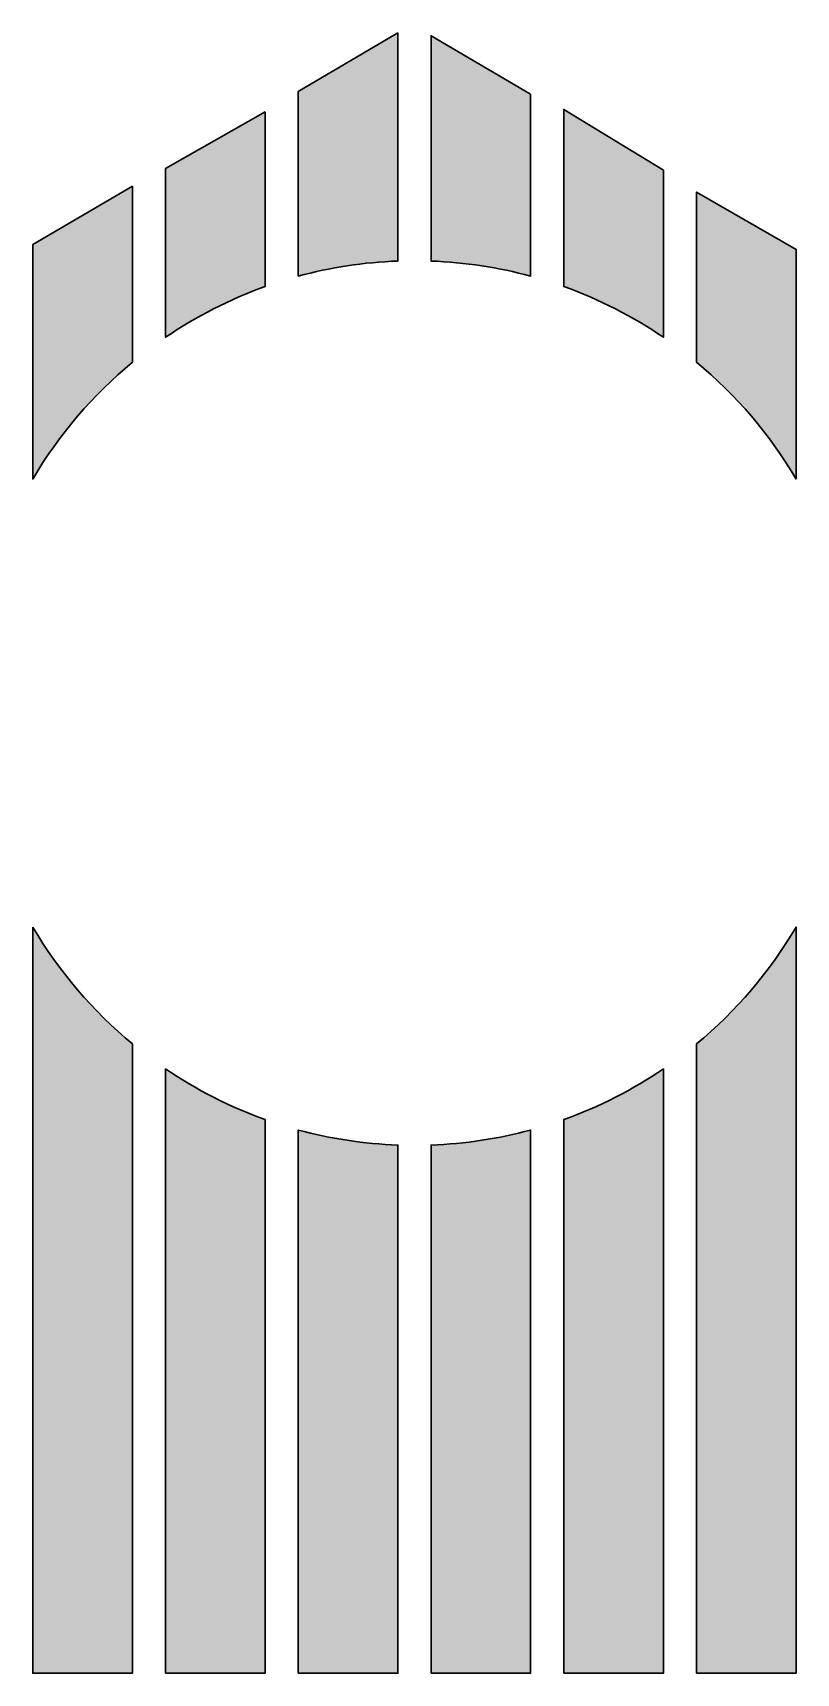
# Model space of a CAD drawing. Header units: inches. Extents: x -1874 to 1467, y -1467 to 242.
# Drawn here: x -557.2 to -419.2, y -1027.6 to -730.9 of the extents above; entities that cross this region are included whole.
import ezdxf

# ---------------------------------------------------------------- set-up
doc = ezdxf.new("R2010")
doc.units = ezdxf.units.IN
doc.header["$MEASUREMENT"] = 0
doc.layers.add('Layer 1', color=7, linetype='Continuous')

# ---------------------------------------------------------------- blocks, each defined once
blk = doc.blocks.new('block 19')
at = {"layer": 'Layer 1', "true_color": 0xc4c9ba}
h = blk.add_hatch(color=9, dxfattribs=at)
h.dxf.hatch_style = 2
edge = h.paths.add_edge_path()
edge.add_spline(control_points=[(-491.19, -730.91), (-491.19, -730.91), (-509.19, -741.52), (-509.19, -741.52), (-509.19, -741.52), (-509.19, -774.91), (-509.19, -774.91), (-503.42, -773.34), (-497.39, -772.41), (-491.19, -772.18), (-491.19, -772.18), (-491.19, -730.91), (-491.19, -730.91)], knot_values=[0, 0, 0, 0, 1, 1, 1, 2, 2, 2, 3, 3, 3, 4, 4, 4, 4], degree=3, periodic=0)
h = blk.add_hatch(color=9, dxfattribs=at)
h.dxf.hatch_style = 2
edge = h.paths.add_edge_path()
edge.add_spline(control_points=[(-467.19, -742.03), (-467.19, -742.03), (-485.19, -731.43), (-485.19, -731.43), (-485.19, -731.43), (-485.19, -772.18), (-485.19, -772.18), (-478.98, -772.41), (-472.95, -773.35), (-467.19, -774.91), (-467.19, -774.91), (-467.19, -742.03), (-467.19, -742.03)], knot_values=[0, 0, 0, 0, 1, 1, 1, 2, 2, 2, 3, 3, 3, 4, 4, 4, 4], degree=3, periodic=0)
h = blk.add_hatch(color=9, dxfattribs=at)
h.dxf.hatch_style = 2
edge = h.paths.add_edge_path()
edge.add_spline(control_points=[(-515.19, -745.2), (-515.19, -745.2), (-533.19, -755.42), (-533.19, -755.42), (-533.19, -755.42), (-533.19, -785.97), (-533.19, -785.97), (-527.64, -782.19), (-521.6, -779.1), (-515.19, -776.8), (-515.19, -776.8), (-515.19, -745.2), (-515.19, -745.2)], knot_values=[0, 0, 0, 0, 1, 1, 1, 2, 2, 2, 3, 3, 3, 4, 4, 4, 4], degree=3, periodic=0)
h = blk.add_hatch(color=9, dxfattribs=at)
h.dxf.hatch_style = 2
edge = h.paths.add_edge_path()
edge.add_spline(control_points=[(-443.19, -755.74), (-443.19, -755.74), (-461.19, -744.77), (-461.19, -744.77), (-461.19, -744.77), (-461.19, -776.8), (-461.19, -776.8), (-454.77, -779.1), (-448.73, -782.19), (-443.19, -785.97), (-443.19, -785.97), (-443.19, -755.74), (-443.19, -755.74)], knot_values=[0, 0, 0, 0, 1, 1, 1, 2, 2, 2, 3, 3, 3, 4, 4, 4, 4], degree=3, periodic=0)
h = blk.add_hatch(color=9, dxfattribs=at)
h.dxf.hatch_style = 2
edge = h.paths.add_edge_path()
edge.add_spline(control_points=[(-539.19, -758.65), (-539.19, -758.65), (-557.19, -769.22), (-557.19, -769.22), (-557.19, -769.22), (-557.19, -811.62), (-557.19, -811.62), (-552.45, -803.57), (-546.34, -796.41), (-539.19, -790.48), (-539.19, -790.48), (-539.19, -758.65), (-539.19, -758.65)], knot_values=[0, 0, 0, 0, 1, 1, 1, 2, 2, 2, 3, 3, 3, 4, 4, 4, 4], degree=3, periodic=0)
h = blk.add_hatch(color=9, dxfattribs=at)
h.dxf.hatch_style = 2
edge = h.paths.add_edge_path()
edge.add_spline(control_points=[(-419.19, -811.62), (-419.19, -811.62), (-419.19, -770.07), (-419.19, -770.07), (-419.19, -770.07), (-437.19, -759.7), (-437.19, -759.7), (-437.19, -759.7), (-437.19, -790.48), (-437.19, -790.48), (-430.03, -796.41), (-423.92, -803.57), (-419.19, -811.62)], knot_values=[0, 0, 0, 0, 1, 1, 1, 2, 2, 2, 3, 3, 3, 4, 4, 4, 4], degree=3, periodic=0)
h = blk.add_hatch(color=9, dxfattribs=at)
h.dxf.hatch_style = 2
edge = h.paths.add_edge_path()
edge.add_spline(control_points=[(-557.19, -892.62), (-557.19, -892.62), (-557.19, -1027.56), (-557.19, -1027.56), (-557.19, -1027.56), (-539.19, -1027.56), (-539.19, -1027.56), (-539.19, -1027.56), (-539.19, -913.76), (-539.19, -913.76), (-546.34, -907.83), (-552.45, -900.67), (-557.19, -892.62)], knot_values=[0, 0, 0, 0, 1, 1, 1, 2, 2, 2, 3, 3, 3, 4, 4, 4, 4], degree=3, periodic=0)
h = blk.add_hatch(color=9, dxfattribs=at)
h.dxf.hatch_style = 2
edge = h.paths.add_edge_path()
edge.add_spline(control_points=[(-437.19, -1027.56), (-437.19, -1027.56), (-419.19, -1027.56), (-419.19, -1027.56), (-419.19, -1027.56), (-419.19, -892.62), (-419.19, -892.62), (-423.92, -900.67), (-430.03, -907.83), (-437.19, -913.76), (-437.19, -913.76), (-437.19, -1027.56), (-437.19, -1027.56)], knot_values=[0, 0, 0, 0, 1, 1, 1, 2, 2, 2, 3, 3, 3, 4, 4, 4, 4], degree=3, periodic=0)
h = blk.add_hatch(color=9, dxfattribs=at)
h.dxf.hatch_style = 2
edge = h.paths.add_edge_path()
edge.add_spline(control_points=[(-533.19, -1027.56), (-533.19, -1027.56), (-515.19, -1027.56), (-515.19, -1027.56), (-515.19, -1027.56), (-515.19, -927.44), (-515.19, -927.44), (-521.6, -925.14), (-527.64, -922.04), (-533.19, -918.27), (-533.19, -918.27), (-533.19, -1027.56), (-533.19, -1027.56)], knot_values=[0, 0, 0, 0, 1, 1, 1, 2, 2, 2, 3, 3, 3, 4, 4, 4, 4], degree=3, periodic=0)
h = blk.add_hatch(color=9, dxfattribs=at)
h.dxf.hatch_style = 2
edge = h.paths.add_edge_path()
edge.add_spline(control_points=[(-461.19, -1027.56), (-461.19, -1027.56), (-443.19, -1027.56), (-443.19, -1027.56), (-443.19, -1027.56), (-443.19, -918.27), (-443.19, -918.27), (-448.73, -922.05), (-454.77, -925.14), (-461.19, -927.44), (-461.19, -927.44), (-461.19, -1027.56), (-461.19, -1027.56)], knot_values=[0, 0, 0, 0, 1, 1, 1, 2, 2, 2, 3, 3, 3, 4, 4, 4, 4], degree=3, periodic=0)
h = blk.add_hatch(color=9, dxfattribs=at)
h.dxf.hatch_style = 2
edge = h.paths.add_edge_path()
edge.add_spline(control_points=[(-509.19, -1027.56), (-509.19, -1027.56), (-491.19, -1027.56), (-491.19, -1027.56), (-491.19, -1027.56), (-491.19, -932.06), (-491.19, -932.06), (-497.39, -931.83), (-503.42, -930.89), (-509.19, -929.33), (-509.19, -929.33), (-509.19, -1027.56), (-509.19, -1027.56)], knot_values=[0, 0, 0, 0, 1, 1, 1, 2, 2, 2, 3, 3, 3, 4, 4, 4, 4], degree=3, periodic=0)
h = blk.add_hatch(color=9, dxfattribs=at)
h.dxf.hatch_style = 2
edge = h.paths.add_edge_path()
edge.add_spline(control_points=[(-485.19, -1027.56), (-485.19, -1027.56), (-467.19, -1027.56), (-467.19, -1027.56), (-467.19, -1027.56), (-467.19, -929.33), (-467.19, -929.33), (-472.95, -930.89), (-478.98, -931.83), (-485.19, -932.06), (-485.19, -932.06), (-485.19, -1027.56), (-485.19, -1027.56)], knot_values=[0, 0, 0, 0, 1, 1, 1, 2, 2, 2, 3, 3, 3, 4, 4, 4, 4], degree=3, periodic=0)
at = {"layer": 'Layer 1', "color": 7, "lineweight": 30, "true_color": 0xffffff}
for points in [[(-491.19, -730.91), (-491.19, -730.91), (-509.19, -741.52), (-509.19, -741.52), (-509.19, -741.52), (-509.19, -774.91), (-509.19, -774.91), (-503.42, -773.34), (-497.39, -772.41), (-491.19, -772.18), (-491.19, -772.18), (-491.19, -730.91), (-491.19, -730.91)], [(-467.19, -742.03), (-467.19, -742.03), (-485.19, -731.43), (-485.19, -731.43), (-485.19, -731.43), (-485.19, -772.18), (-485.19, -772.18), (-478.98, -772.41), (-472.95, -773.35), (-467.19, -774.91), (-467.19, -774.91), (-467.19, -742.03), (-467.19, -742.03)], [(-515.19, -745.2), (-515.19, -745.2), (-533.19, -755.42), (-533.19, -755.42), (-533.19, -755.42), (-533.19, -785.97), (-533.19, -785.97), (-527.64, -782.19), (-521.6, -779.1), (-515.19, -776.8), (-515.19, -776.8), (-515.19, -745.2), (-515.19, -745.2)], [(-443.19, -755.74), (-443.19, -755.74), (-461.19, -744.77), (-461.19, -744.77), (-461.19, -744.77), (-461.19, -776.8), (-461.19, -776.8), (-454.77, -779.1), (-448.73, -782.19), (-443.19, -785.97), (-443.19, -785.97), (-443.19, -755.74), (-443.19, -755.74)], [(-539.19, -758.65), (-539.19, -758.65), (-557.19, -769.22), (-557.19, -769.22), (-557.19, -769.22), (-557.19, -811.62), (-557.19, -811.62), (-552.45, -803.57), (-546.34, -796.41), (-539.19, -790.48), (-539.19, -790.48), (-539.19, -758.65), (-539.19, -758.65)], [(-419.19, -811.62), (-419.19, -811.62), (-419.19, -770.07), (-419.19, -770.07), (-419.19, -770.07), (-437.19, -759.7), (-437.19, -759.7), (-437.19, -759.7), (-437.19, -790.48), (-437.19, -790.48), (-430.03, -796.41), (-423.92, -803.57), (-419.19, -811.62)], [(-557.19, -892.62), (-557.19, -892.62), (-557.19, -1027.56), (-557.19, -1027.56), (-557.19, -1027.56), (-539.19, -1027.56), (-539.19, -1027.56), (-539.19, -1027.56), (-539.19, -913.76), (-539.19, -913.76), (-546.34, -907.83), (-552.45, -900.67), (-557.19, -892.62)], [(-437.19, -1027.56), (-437.19, -1027.56), (-419.19, -1027.56), (-419.19, -1027.56), (-419.19, -1027.56), (-419.19, -892.62), (-419.19, -892.62), (-423.92, -900.67), (-430.03, -907.83), (-437.19, -913.76), (-437.19, -913.76), (-437.19, -1027.56), (-437.19, -1027.56)], [(-533.19, -1027.56), (-533.19, -1027.56), (-515.19, -1027.56), (-515.19, -1027.56), (-515.19, -1027.56), (-515.19, -927.44), (-515.19, -927.44), (-521.6, -925.14), (-527.64, -922.04), (-533.19, -918.27), (-533.19, -918.27), (-533.19, -1027.56), (-533.19, -1027.56)], [(-461.19, -1027.56), (-461.19, -1027.56), (-443.19, -1027.56), (-443.19, -1027.56), (-443.19, -1027.56), (-443.19, -918.27), (-443.19, -918.27), (-448.73, -922.05), (-454.77, -925.14), (-461.19, -927.44), (-461.19, -927.44), (-461.19, -1027.56), (-461.19, -1027.56)], [(-509.19, -1027.56), (-509.19, -1027.56), (-491.19, -1027.56), (-491.19, -1027.56), (-491.19, -1027.56), (-491.19, -932.06), (-491.19, -932.06), (-497.39, -931.83), (-503.42, -930.89), (-509.19, -929.33), (-509.19, -929.33), (-509.19, -1027.56), (-509.19, -1027.56)], [(-485.19, -1027.56), (-485.19, -1027.56), (-467.19, -1027.56), (-467.19, -1027.56), (-467.19, -1027.56), (-467.19, -929.33), (-467.19, -929.33), (-472.95, -930.89), (-478.98, -931.83), (-485.19, -932.06), (-485.19, -932.06), (-485.19, -1027.56), (-485.19, -1027.56)]]:
    blk.add_open_spline(points, degree=3, knots=[0, 0, 0, 0, 1, 1, 1, 2, 2, 2, 3, 3, 3, 4, 4, 4, 4], dxfattribs=at)

msp = doc.modelspace()

# ---------------------------------------------------------------- block references
at = {"layer": 'Layer 1'}
msp.add_blockref('block 19', (0, 0), dxfattribs=at)

doc.saveas('drawing.dxf')
